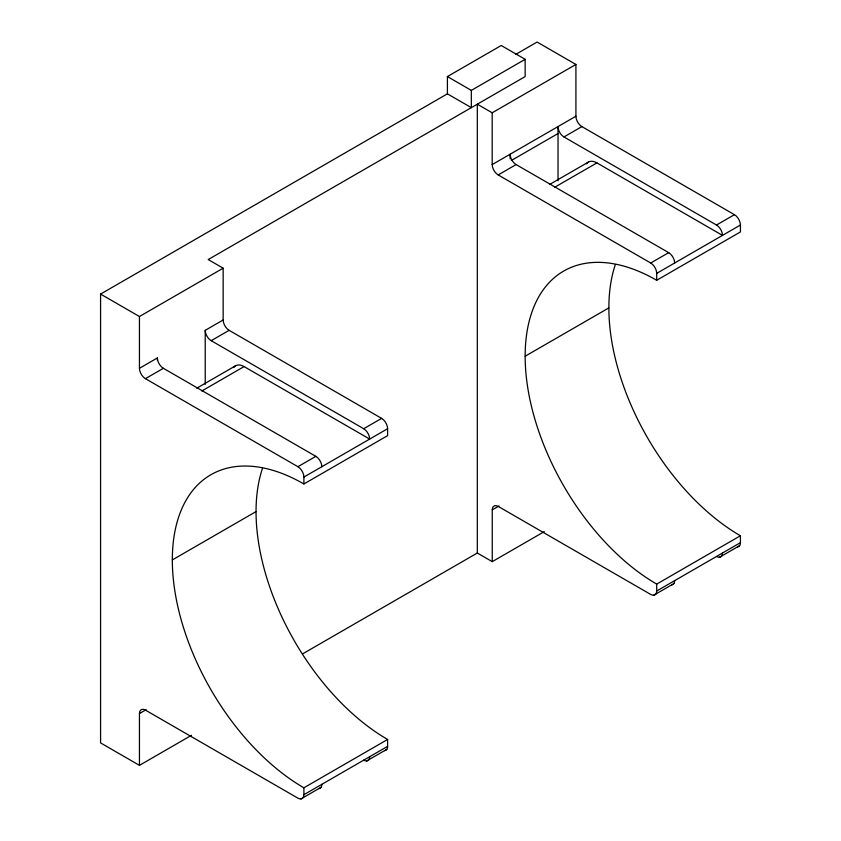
<?xml version="1.0" encoding="UTF-8"?>
<svg xmlns="http://www.w3.org/2000/svg" width="841" height="841" viewBox="0 0 841 841"><rect width="100%" height="100%" fill="white"/><g stroke="black" fill="none" stroke-linecap="round" stroke-linejoin="round"><path stroke-width="1.26" d="M447.412 93.835L447.412 76.573L501.225 45.498L525.152 59.312L525.152 76.573L208.211 259.554L223.159 268.184L223.159 319.979A8.452 4.878 60 0 0 229.141 330.334L381.635 418.376A8.452 4.878 60 0 1 387.606 428.731L387.606 435.638L303.895 483.964A186.05 107.417 60 0 0 172.331 559.927A186.05 107.417 60 0 0 303.895 787.796L303.895 794.692A8.452 4.878 60 0 1 297.914 798.151L145.419 710.109A8.452 4.878 60 0 0 139.448 713.567L139.448 765.352L100.573 742.908L100.573 294.077L447.412 93.835L471.328 107.648L471.328 90.386L525.152 59.312M515.806 54.35L537.105 42.05L575.917 64.452L575.917 116.237A8.452 4.878 60 0 0 581.888 126.602L734.445 214.676A8.452 4.878 60 0 1 740.427 225.031L740.427 231.937L656.705 280.274A186.05 107.417 60 0 0 525.152 356.227A186.05 107.417 60 0 0 656.705 584.096L656.705 591.002A8.452 4.878 60 0 1 650.724 594.45L498.24 506.419A8.452 4.878 60 0 0 492.258 509.867L492.258 561.651L477.31 553.021L302.455 653.972M100.573 294.077L139.448 316.521L223.159 268.184M477.31 553.021L477.31 104.2L492.195 112.789L575.917 64.452M303.895 483.964L303.895 477.068A8.452 4.878 60 0 0 297.914 466.702L145.419 378.671A8.452 4.878 60 0 1 139.448 368.305L157.383 357.951A8.452 4.878 60 0 0 163.364 368.305L315.848 456.348A8.452 4.878 60 0 1 321.83 466.702M205.225 384.4L205.225 330.334L223.159 319.979M656.705 280.274L656.705 273.367A8.452 4.878 60 0 0 650.724 263.012L498.177 174.928A8.452 4.878 60 0 1 492.195 164.573L575.917 116.237M511.307 160.515L558.035 133.54L557.972 126.602A8.452 4.878 60 0 0 563.954 136.957L716.511 225.031A8.452 4.878 60 0 1 722.482 235.385L596.91 162.891A16.915 9.766 60 0 0 586.555 163.816M145.419 378.671L163.364 368.305M205.225 330.334A8.452 4.878 60 0 0 211.207 340.689L229.141 330.334M498.177 174.928L516.111 164.573L668.669 252.647A8.452 4.878 60 0 1 674.65 263.012M563.954 136.957L581.888 126.602M196.699 388.227L235.638 365.751M549.509 184.536L588.448 162.05M201.819 390.991L244.09 366.581L369.672 439.086A8.452 4.878 60 0 0 363.69 428.731L211.207 340.689M554.629 187.301L596.91 162.891M297.914 466.702L315.848 456.348M363.69 428.731L381.635 418.376M650.724 263.012L668.669 252.647M716.511 225.031L734.445 214.676M303.895 477.068L387.606 428.731M656.705 273.367L740.427 225.031M172.331 559.927L256.053 511.591M525.152 356.227L608.863 307.89M139.448 713.567L146.166 709.678M492.258 509.867L498.986 505.988M139.448 765.352L191.485 735.307M492.258 561.651L544.306 531.607M303.895 787.796L387.606 739.46A186.05 107.417 60 0 1 262.487 468.363M656.705 584.096L740.427 535.759A186.05 107.417 60 0 1 615.307 264.673M303.895 794.692L387.606 746.366L387.606 739.46M656.705 591.002L740.427 542.666L740.427 535.759M300.899 798.95L321.031 787.334M366.676 760.968L386.807 749.352M653.72 595.249L673.841 583.633M719.497 557.278L739.628 545.651M447.412 76.573L471.328 90.386M510.172 158.844L510.13 154.218A8.452 4.878 60 0 0 516.111 164.573M558.035 133.54L558.035 180.752M492.195 112.789L492.195 164.573M157.383 357.951L157.383 360.253M139.448 316.521L139.448 368.305M233.735 367.506A16.915 9.766 60 0 1 244.09 366.581M369.672 756.721A8.452 4.878 60 0 1 363.69 760.169M387.606 746.366A8.452 4.878 60 0 1 384.621 750.614M321.83 784.338A8.452 4.878 60 0 1 318.844 788.595M674.65 580.647A8.452 4.878 60 0 1 671.654 584.894M722.482 553.021A8.452 4.878 60 0 1 716.511 556.479M740.427 542.666A8.452 4.878 60 0 1 737.441 546.923"/></g></svg>
